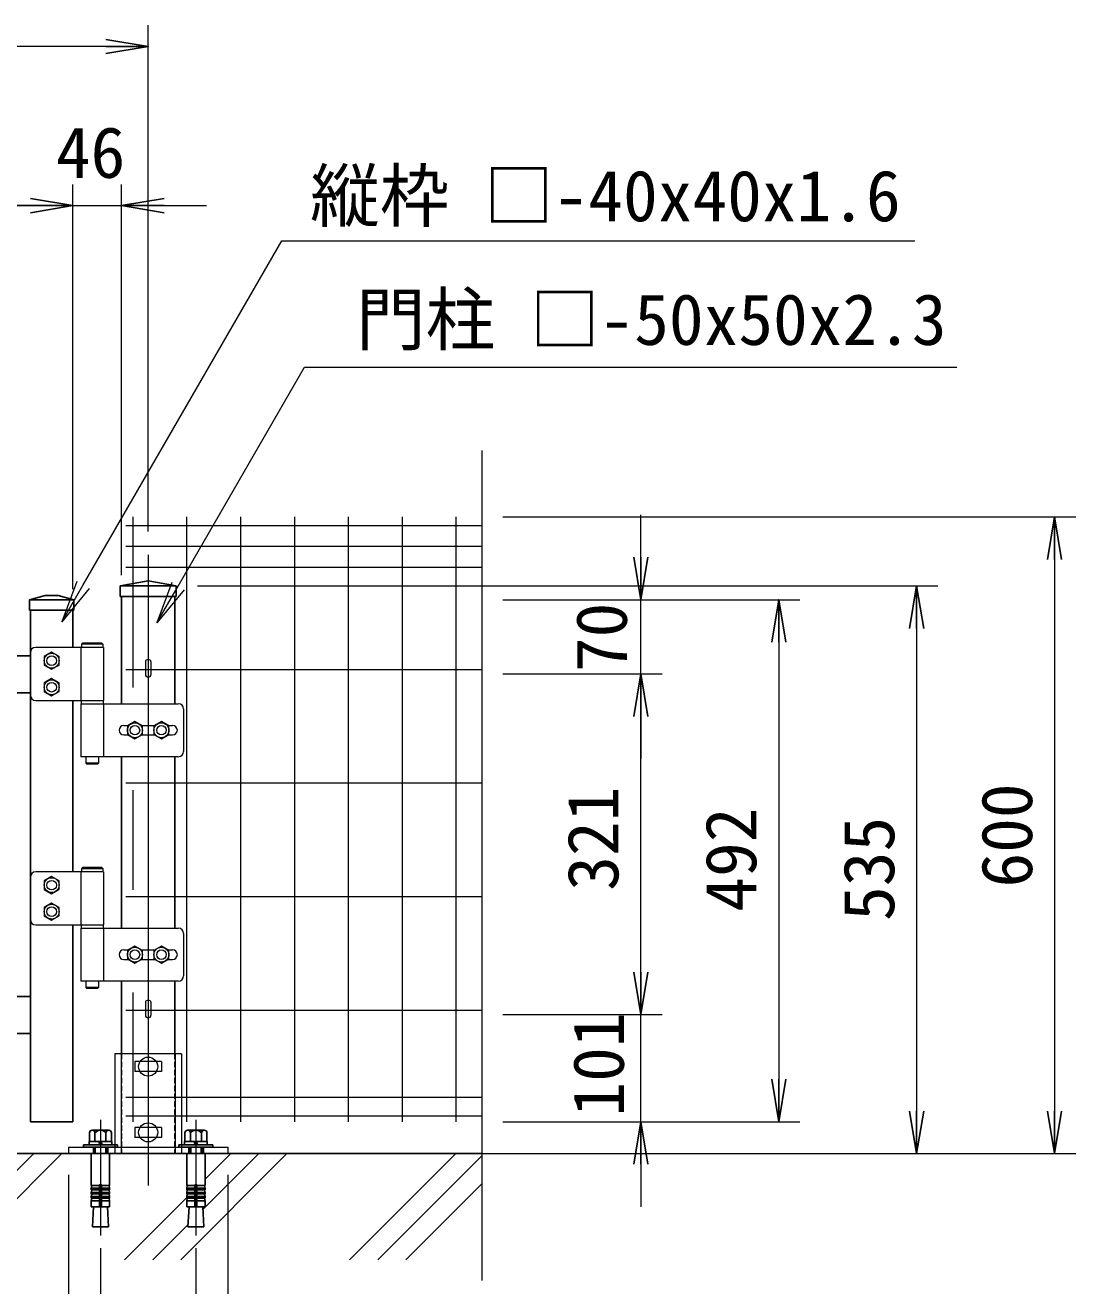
# Model space of a CAD drawing. Units: millimetres, scale not verified. Extents: x -1370 to 7030, y -2970 to 2970.
# Drawn here: x 3675 to 4665, y -132 to 1056 of the extents above; entities that cross this region are included whole.
import ezdxf
from ezdxf.enums import TextEntityAlignment as Align

# ---------------------------------------------------------------- set-up
doc = ezdxf.new("R2010")
doc.units = ezdxf.units.MM
doc.header["$LTSCALE"] = 20
for name, pattern in [('DASHED', [7.5, 6, -1.5]), ('USER1', [50.8, 31.75, -6.35, 6.35, -6.35]), ('USER3', [0.375, 0.25, -0.125])]:
    doc.linetypes.add(name, pattern=pattern)
for name, color, linetype, lineweight in [('0-1_D-BMK', 2, 'USER1', 13), ('0-2_D-STR1', 1, 'Continuous', 25), ('0-4_D-STR3', 3, 'Continuous', 13), ('0-5_D-STR-TXT', 7, 'Continuous', 13), ('0-7_D-STR2', 7, 'Continuous', 13), ('0-8_D-STR-DIM', 7, 'Continuous', 13), ('0-9_0', 7, 'Continuous', 25), ('0-C_D-DCR-HCH', 7, 'Continuous', 13), ('0-D_D-BGD', 7, 'Continuous', 25)]:
    doc.layers.add(name, color=color, linetype=linetype, lineweight=lineweight)
doc.styles.add('ＭＳ ゴシック', font='')
doc.styles.get('ＭＳ ゴシック').set_extended_font_data('MS Gothic')

# ---------------------------------------------------------------- blocks, each defined once
blk = doc.blocks.new('_Open')
at = {"layer": '0-9_0'}
blk.add_line((-20, 3.33), (0, 0), dxfattribs=at)
blk.add_lwpolyline([(-20, -3.33), (0, 0), (-20, 0)], dxfattribs=at)

msp = doc.modelspace()

# ---------------------------------------------------------------- linework, layer by layer
at = {"layer": '0-1_D-BMK'}
for p, q in [((3790.93, 557.26), (3790.93, -37.01)), ((3745.93, 24.9), (3745.93, -84.1)), ((3835.93, 24.9), (3835.93, -84.1))]:
    msp.add_line(p, q, dxfattribs=at)
at = {"layer": '0-2_D-STR1'}
for p, q in [((3790.93, 532.66), (3764.42, 527.99)), ((3817.43, 527.99), (3764.42, 527.99)), ((3764.43, 527.99), (3764.43, 517.99)), ((3790.93, 532.66), (3817.43, 527.99)), ((3817.43, 527.99), (3806.93, 527.99)), ((3817.43, 527.99), (3817.43, 517.99)), ((3693.93, 518.99), (3678.93, 514.99)), ((3720.93, 514.99), (3678.93, 514.99)), ((3678.93, 504.99), (3678.93, 514.99)), ((3705.93, 518.99), (3693.93, 518.99)), ((3705.93, 518.99), (3720.93, 514.99)), ((3720.93, 504.99), (3720.93, 514.99)), ((3764.42, 517.99), (3817.43, 517.99)), ((3765.93, 517.99), (3765.93, 416.99)), ((3806.93, 517.99), (3817.43, 517.99)), ((3815.93, 517.99), (3815.93, 416.99)), ((3678.93, 504.99), (3720.93, 504.99)), ((3679.93, 504.99), (3679.93, 22.99)), ((3719.93, 504.99), (3719.93, 469.99)), ((3679.93, 462.09), (3666.93, 462.09)), ((3679.93, 427.09), (3666.93, 427.09)), ((3719.93, 419.99), (3719.93, 258.49)), ((3765.93, 366.99), (3765.93, 205.49)), ((3815.93, 366.99), (3815.93, 205.49)), ((3719.93, 208.49), (3719.93, 22.99)), ((3765.93, 155.49), (3765.93, 86.99)), ((3815.93, 155.49), (3815.93, 86.99)), ((3679.93, 141.09), (3666.92, 141.09)), ((3679.93, 106.09), (3666.92, 106.09)), ((3719.93, 22.99), (3679.93, 22.99)), ((3815.93, -7.01), (3765.93, -7.01))]:
    msp.add_line(p, q, dxfattribs=at)
at = {"layer": '0-2_D-STR1', "linetype": 'USER3'}
for p, q in [((3765.93, 86.99), (3765.93, -7.01)), ((3815.93, 86.99), (3815.93, -7.01))]:
    msp.add_line(p, q, dxfattribs=at)
at = {"layer": '0-4_D-STR3'}
for p, q in [((3679.93, 464.99), (3679.93, 424.99)), ((3748.93, 469.99), (3684.93, 469.99)), ((3727.33, 469.99), (3727.33, 419.99)), ((3748.13, 472.99), (3728.13, 472.99)), ((3748.13, 469.99), (3728.13, 469.99)), ((3747.13, 473.99), (3729.13, 473.99)), ((3748.93, 469.99), (3748.93, 419.99)), ((3788.33, 456.71), (3788.33, 444.54)), ((3793.53, 456.71), (3793.53, 444.54)), ((3684.93, 419.99), (3748.93, 419.99)), ((3727.33, 416.99), (3819.33, 416.99)), ((3727.33, 416.99), (3727.33, 366.99)), ((3727.63, 419.99), (3748.63, 419.99)), ((3748.63, 419.99), (3748.63, 416.99)), ((3748.93, 416.99), (3748.93, 366.99)), ((3824.33, 411.99), (3824.33, 371.99)), ((3767.93, 396.49), (3772.19, 396.49)), ((3784.66, 396.49), (3797.19, 396.49)), ((3809.66, 396.49), (3813.93, 396.49)), ((3763.43, 391.99), (3763.63, 391.99)), ((3767.93, 387.49), (3772.19, 387.49)), ((3784.66, 387.49), (3797.19, 387.49)), ((3809.66, 387.49), (3813.93, 387.49)), ((3818.43, 391.99), (3818.63, 391.99)), ((3819.33, 366.99), (3727.33, 366.99)), ((3732.13, 366.99), (3732.13, 360.99)), ((3733.13, 359.99), (3732.13, 360.99)), ((3744.13, 360.99), (3732.13, 360.99)), ((3743.13, 359.99), (3733.13, 359.99)), ((3743.13, 359.99), (3744.13, 360.99)), ((3744.13, 366.99), (3744.13, 360.99)), ((3728.13, 261.49), (3728.13, 258.49)), ((3748.13, 261.49), (3728.13, 261.49)), ((3679.93, 253.49), (3679.93, 213.49)), ((3748.93, 258.49), (3684.93, 258.49)), ((3727.33, 258.49), (3727.33, 208.49)), ((3748.13, 258.49), (3728.13, 258.49)), ((3748.93, 258.49), (3748.93, 208.49)), ((3684.93, 208.49), (3748.93, 208.49)), ((3727.33, 205.49), (3727.33, 155.49)), ((3727.33, 205.49), (3819.33, 205.49)), ((3748.93, 205.49), (3748.93, 155.49)), ((3824.33, 200.49), (3824.33, 160.49)), ((3763.43, 180.49), (3763.63, 180.49)), ((3767.93, 184.99), (3772.19, 184.99)), ((3784.66, 184.99), (3797.19, 184.99)), ((3809.66, 184.99), (3813.93, 184.99)), ((3818.43, 180.49), (3818.63, 180.49)), ((3767.93, 175.99), (3772.19, 175.99)), ((3784.66, 175.99), (3797.19, 175.99)), ((3809.66, 175.99), (3813.93, 175.99)), ((3819.33, 155.49), (3727.33, 155.49)), ((3732.13, 155.49), (3732.13, 149.49)), ((3744.13, 155.49), (3744.13, 149.49)), ((3788.33, 135.71), (3788.33, 123.54)), ((3793.53, 135.71), (3793.53, 123.54)), ((3822.43, 86.99), (3822.43, -1.01)), ((3803.42, 79.74), (3778.41, 79.74)), ((3778.41, 79.74), (3778.41, 70.24)), ((3803.41, 79.74), (3803.41, 70.24)), ((3803.41, 70.24), (3778.42, 70.24)), ((3803.42, 17.74), (3778.41, 17.74)), ((3778.41, 17.74), (3778.41, 8.24)), ((3803.41, 17.74), (3803.41, 8.24)), ((3803.41, 8.24), (3778.42, 8.24)), ((3715.93, -1.01), (3865.93, -1.01)), ((3737.28, -7.01), (3754.58, -7.01)), ((3827.28, -7.01), (3844.58, -7.01)), ((3865.93, -1.01), (3865.93, -7.01))]:
    msp.add_line(p, q, dxfattribs=at)
at = {"layer": '0-4_D-STR3', "linetype": 'DASHED'}
for p, q in [((3765.43, 86.99), (3765.43, -7.01)), ((3816.43, 86.99), (3816.43, -7.01)), ((3738.93, -1.01), (3738.93, -7.01)), ((3752.93, -1.01), (3752.93, -7.01)), ((3759.43, -1.01), (3759.43, -7.01)), ((3822.43, -1.01), (3822.43, -7.01)), ((3828.93, -1.01), (3828.93, -7.01)), ((3842.93, -1.01), (3842.93, -7.01))]:
    msp.add_line(p, q, dxfattribs=at)
at = {"layer": '0-4_D-STR3', "lineweight": 25}
for p, q in [((3735.54, 12.59), (3735.54, 4.29)), ((3753.73, 15.09), (3738.14, 15.09)), ((3739.93, 15.09), (3751.93, 15.09)), ((3740.74, 4.29), (3740.74, 12.59)), ((3751.13, 4.29), (3751.13, 12.59)), ((3756.33, 4.29), (3756.33, 12.59)), ((3825.54, 12.59), (3825.54, 4.29)), ((3843.73, 15.09), (3828.14, 15.09)), ((3829.93, 15.09), (3841.93, 15.09)), ((3830.74, 4.29), (3830.74, 12.59)), ((3841.13, 4.29), (3841.13, 12.59)), ((3846.33, 4.29), (3846.33, 12.59)), ((3729.93, 1.29), (3729.93, -1.01)), ((3761.93, 1.29), (3729.93, 1.29)), ((3756.68, 4.29), (3735.18, 4.29)), ((3735.18, 4.29), (3735.18, 1.29)), ((3735.18, 1.29), (3756.68, 1.29)), ((3735.54, 4.29), (3756.33, 4.29)), ((3744.43, 4.29), (3745.24, 1.29)), ((3747.43, 1.29), (3746.63, 4.29)), ((3756.68, 1.29), (3756.68, 4.29)), ((3761.93, -1.01), (3761.93, 1.29)), ((3819.93, 1.29), (3819.93, -1.01)), ((3851.93, 1.29), (3819.93, 1.29)), ((3846.68, 4.29), (3825.18, 4.29)), ((3825.18, 4.29), (3825.18, 1.29)), ((3825.18, 1.29), (3846.68, 1.29)), ((3825.54, 4.29), (3846.33, 4.29)), ((3834.43, 4.29), (3835.24, 1.29)), ((3837.43, 1.29), (3836.63, 4.29)), ((3846.68, 1.29), (3846.68, 4.29)), ((3851.93, -1.01), (3851.93, 1.29)), ((3729.93, -1.01), (3761.93, -1.01)), ((3737.28, -7.01), (3737.28, -37.05)), ((3739.94, -1.01), (3739.94, -7.01)), ((3741.02, -7.01), (3741.02, -1.01)), ((3750.86, -7.01), (3750.86, -1.01)), ((3751.94, -7.01), (3751.94, -1.01)), ((3754.58, -7.01), (3754.58, -37.05)), ((3819.93, -1.01), (3851.93, -1.01)), ((3827.28, -7.01), (3827.28, -37.05)), ((3829.94, -1.01), (3829.94, -7.01)), ((3831.02, -7.01), (3831.02, -1.01)), ((3840.86, -7.01), (3840.86, -1.01)), ((3841.94, -7.01), (3841.94, -1.01)), ((3844.58, -7.01), (3844.58, -37.05)), ((3744.93, -37.05), (3737.28, -37.05)), ((3737.28, -39.55), (3737.72, -37.09)), ((3737.28, -39.55), (3744.93, -39.55)), ((3737.28, -39.55), (3737.28, -41.05)), ((3737.28, -41.05), (3744.93, -41.05)), ((3737.28, -43.55), (3737.72, -41.09)), ((3737.28, -43.55), (3744.93, -43.55)), ((3737.28, -43.55), (3737.28, -45.05)), ((3737.28, -45.05), (3744.93, -45.05)), ((3737.28, -47.55), (3737.72, -45.09)), ((3744.93, -37.05), (3744.93, -57.01)), ((3746.93, -37.05), (3754.58, -37.05)), ((3746.93, -37.05), (3746.93, -57.01)), ((3754.58, -39.55), (3746.93, -39.55)), ((3754.58, -41.05), (3746.93, -41.05)), ((3754.58, -43.55), (3746.93, -43.55)), ((3754.58, -45.05), (3746.93, -45.05)), ((3754.58, -39.55), (3754.15, -37.09)), ((3754.58, -43.55), (3754.15, -41.09)), ((3754.58, -47.55), (3754.15, -45.09)), ((3754.58, -39.55), (3754.58, -41.05)), ((3754.58, -43.55), (3754.58, -45.05)), ((3834.93, -37.05), (3827.28, -37.05)), ((3827.28, -39.55), (3827.72, -37.09)), ((3827.28, -39.55), (3834.93, -39.55)), ((3827.28, -39.55), (3827.28, -41.05)), ((3827.28, -41.05), (3834.93, -41.05)), ((3827.28, -43.55), (3827.72, -41.09)), ((3827.28, -43.55), (3834.93, -43.55)), ((3827.28, -43.55), (3827.28, -45.05)), ((3827.28, -45.05), (3834.93, -45.05)), ((3827.28, -47.55), (3827.72, -45.09)), ((3834.93, -37.05), (3834.93, -57.01)), ((3836.93, -37.05), (3844.58, -37.05)), ((3836.93, -37.05), (3836.93, -57.01)), ((3844.58, -39.55), (3836.93, -39.55)), ((3844.58, -41.05), (3836.93, -41.05)), ((3844.58, -43.55), (3836.93, -43.55)), ((3844.58, -45.05), (3836.93, -45.05)), ((3844.58, -39.55), (3844.15, -37.09)), ((3844.58, -43.55), (3844.15, -41.09)), ((3844.58, -47.55), (3844.15, -45.09)), ((3844.58, -39.55), (3844.58, -41.05)), ((3844.58, -43.55), (3844.58, -45.05)), ((3737.28, -47.55), (3744.93, -47.55)), ((3737.28, -47.55), (3737.28, -49.05)), ((3737.28, -51.51), (3737.72, -49.05)), ((3737.28, -49.05), (3744.93, -49.05)), ((3737.28, -51.51), (3744.93, -51.51)), ((3737.28, -51.51), (3737.28, -57.01)), ((3737.28, -57.01), (3754.58, -57.01)), ((3739.44, -57.01), (3738.35, -76.11)), ((3754.58, -47.55), (3746.93, -47.55)), ((3754.58, -49.05), (3746.93, -49.05)), ((3754.58, -51.51), (3746.93, -51.51)), ((3752.43, -57.01), (3753.51, -76.11)), ((3754.58, -51.51), (3754.15, -49.05)), ((3754.58, -47.55), (3754.58, -49.05)), ((3754.58, -51.51), (3754.58, -57.01)), ((3827.28, -47.55), (3834.93, -47.55)), ((3827.28, -47.55), (3827.28, -49.05)), ((3827.28, -51.51), (3827.72, -49.05)), ((3827.28, -49.05), (3834.93, -49.05)), ((3827.28, -51.51), (3834.93, -51.51)), ((3827.28, -51.51), (3827.28, -57.01)), ((3827.28, -57.01), (3844.58, -57.01)), ((3829.44, -57.01), (3828.35, -76.11)), ((3844.58, -47.55), (3836.93, -47.55)), ((3844.58, -49.05), (3836.93, -49.05)), ((3844.58, -51.51), (3836.93, -51.51)), ((3842.43, -57.01), (3843.51, -76.11)), ((3844.58, -51.51), (3844.15, -49.05)), ((3844.58, -47.55), (3844.58, -49.05)), ((3844.58, -51.51), (3844.58, -57.01)), ((3753.51, -76.11), (3738.35, -76.11)), ((3843.51, -76.11), (3828.35, -76.11))]:
    msp.add_line(p, q, dxfattribs=at)
at = {"layer": '0-4_D-STR3'}
for points in [[(3699.93, 465.59), (3692.91, 461.54), (3692.91, 453.44), (3699.93, 449.39), (3706.94, 453.44), (3706.94, 461.54)], [(3699.93, 440.59), (3692.91, 436.54), (3692.91, 428.44), (3699.93, 424.39), (3706.94, 428.44), (3706.94, 436.54)], [(3778.43, 400.09), (3771.41, 396.04), (3771.41, 387.94), (3778.43, 383.89), (3785.44, 387.94), (3785.44, 396.04)], [(3803.43, 400.09), (3796.41, 396.04), (3796.41, 387.94), (3803.43, 383.89), (3810.44, 387.94), (3810.44, 396.04)], [(3699.93, 254.09), (3692.91, 250.04), (3692.91, 241.94), (3699.93, 237.89), (3706.94, 241.94), (3706.94, 250.04)], [(3699.93, 229.09), (3692.91, 225.04), (3692.91, 216.94), (3699.93, 212.89), (3706.94, 216.94), (3706.94, 225.04)], [(3778.43, 188.59), (3771.41, 184.54), (3771.41, 176.44), (3778.43, 172.39), (3785.44, 176.44), (3785.44, 184.54)], [(3803.43, 188.59), (3796.41, 184.54), (3796.41, 176.44), (3803.43, 172.39), (3810.44, 176.44), (3810.44, 184.54)]]:
    msp.add_lwpolyline(points, close=True, dxfattribs=at)
for points in [[(3729.13, 473.99), (3728.13, 472.99), (3728.13, 469.99)], [(3747.13, 473.99), (3748.13, 472.99), (3748.13, 469.99)], [(3727.63, 419.99), (3727.63, 416.99), (3748.63, 416.99)], [(3747.13, 262.49), (3729.13, 262.49), (3728.13, 261.49)], [(3747.13, 262.49), (3748.13, 261.49), (3748.13, 258.49)], [(3727.63, 208.49), (3748.63, 208.49), (3748.63, 205.49)], [(3727.63, 208.49), (3727.63, 205.49), (3748.63, 205.49)], [(3743.13, 148.49), (3744.13, 149.49), (3732.13, 149.49)], [(3743.13, 148.49), (3733.13, 148.49), (3732.13, 149.49)], [(3822.43, 86.99), (3759.43, 86.99), (3759.43, -1.01)], [(3715.93, -1.01), (3715.93, -7.01), (3865.93, -7.01)]]:
    msp.add_lwpolyline(points, dxfattribs=at)
for centre, radius in [((3699.93, 457.49), 7.03), ((3699.93, 457.49), 4.5), ((3699.93, 432.49), 7.03), ((3699.93, 432.49), 4.5), ((3778.43, 391.99), 7.03), ((3778.43, 391.99), 4.5), ((3803.43, 391.99), 7.03), ((3803.43, 391.99), 4.5), ((3699.93, 245.99), 7.03), ((3699.93, 245.99), 4.5), ((3699.93, 220.99), 7.03), ((3699.93, 220.99), 4.5), ((3778.43, 180.49), 7.03), ((3778.43, 180.49), 4.5), ((3803.43, 180.49), 7.03), ((3803.43, 180.49), 4.5), ((3790.92, 74.99), 9), ((3790.93, 12.99), 9)]:
    msp.add_circle(centre, radius, dxfattribs=at)
for centre, radius, start, end in [((3684.93, 464.99), 5, 90, 180), ((3790.93, 444.54), 2.6, 180, 0), ((3684.93, 424.99), 5, 180, 270), ((3819.33, 411.99), 5, 0, 90), ((3767.93, 391.99), 4.5, 90, 180), ((3813.93, 391.99), 4.5, 0, 90), ((3767.93, 391.99), 4.5, 180, 270), ((3813.93, 391.99), 4.5, 270, 0), ((3819.33, 371.99), 5, 270, 0), ((3684.93, 253.49), 5, 90, 180), ((3684.93, 213.49), 5, 180, 270), ((3819.33, 200.49), 5, 0, 90), ((3767.93, 180.49), 4.5, 90, 180), ((3767.93, 180.49), 4.5, 180, 270), ((3813.93, 180.49), 4.5, 0, 90), ((3813.93, 180.49), 4.5, 270, 0), ((3819.33, 160.49), 5, 270, 0), ((3790.93, 123.54), 2.6, 180, 0)]:
    msp.add_arc(centre, radius, start, end, dxfattribs=at)
at = {"layer": '0-4_D-STR3', "lineweight": 25}
for centre, radius, start, end in [((3738.14, 12.49), 2.6, 2.20423, 177.79577), ((3745.93, 8.44), 6.65, 38.61324, 141.38676), ((3753.73, 12.49), 2.6, 2.20423, 177.79577), ((3828.14, 12.49), 2.6, 2.20423, 177.79577), ((3835.93, 8.44), 6.65, 38.61324, 141.38676), ((3843.73, 12.49), 2.6, 2.20423, 177.79577), ((3745.93, -37.05), 1, 0, 180), ((3835.93, -37.05), 1, 0, 180)]:
    msp.add_arc(centre, radius, start, end, dxfattribs=at)
at = {"layer": '0-4_D-STR3'}
for centre in [(3790.93, 456.69), (3790.93, 135.69)]:
    msp.add_ellipse(centre, major_axis=(-2.6, 0), ratio=0.649974, start_param=3.1415927, end_param=6.2831853, dxfattribs=at)
at = {"layer": '0-7_D-STR2'}
for p, q in [((4105.31, 584.56), (3769.72, 584.56)), ((3776.7, 432.19), (3776.7, 592.99)), ((3827.47, 22.99), (3827.47, 592.99)), ((3878.24, 22.99), (3878.24, 592.99)), ((3929.01, 22.99), (3929.01, 592.99)), ((3979.78, 22.99), (3979.78, 592.99)), ((4030.55, 22.99), (4030.55, 592.99)), ((4081.32, 22.99), (4081.32, 592.99)), ((4105.31, 564.99), (3769.72, 564.99)), ((4105.31, 545.42), (3769.72, 545.42)), ((4105.31, 448.99), (3769.72, 448.99)), ((4105.31, 341.99), (3769.72, 341.99)), ((3776.7, 241.44), (3776.7, 335.54)), ((4105.31, 234.99), (3769.72, 234.99)), ((3776.7, 22.99), (3776.7, 144.79)), ((4105.31, 127.99), (3769.72, 127.99)), ((4105.31, 45.99), (3769.72, 45.99)), ((4105.31, 28.39), (3769.72, 28.39))]:
    msp.add_line(p, q, dxfattribs=at)
at = {"layer": '0-8_D-STR-DIM'}
for p, q in [((3790.93, 579.16), (3790.93, 1056.36)), ((3750.93, 1036.36), (1830.93, 1036.36)), ((3719.93, 524.99), (3719.93, 906.36)), ((3719.93, 524.99), (3719.93, 906.36)), ((3765.93, 537.99), (3765.93, 906.36)), ((2835.93, 886.36), (3679.93, 886.36)), ((3679.93, 886.36), (3639.93, 886.36)), ((3719.93, 886.36), (3765.93, 886.36)), ((3805.93, 886.36), (3845.93, 886.36)), ((4105.31, 655.6), (4105.31, -126.64)), ((4255.31, 554.99), (4255.31, 594.99)), ((4125.31, 592.99), (4665.31, 592.99)), ((4645.31, 552.99), (4645.31, 32.99)), ((3735.26, 525.51), (3709.49, 494.2)), ((3824.82, 524.38), (3799.04, 493.07)), ((3837.43, 527.99), (4535.31, 527.99)), ((4125.31, 514.99), (4275.31, 514.99)), ((4125.31, 514.99), (4405.31, 514.99)), ((4255.31, 444.99), (4255.31, 514.99)), ((4515.31, 487.99), (4515.31, 32.99)), ((4385.31, 474.99), (4385.31, 62.99)), ((4125.31, 444.99), (4275.31, 444.99)), ((4145.31, 444.99), (4275.31, 444.99)), ((4255.31, 163.99), (4255.31, 404.99)), ((4255.31, 404.99), (4255.31, 364.99)), ((4255.31, 163.99), (4255.31, 203.99)), ((4125.31, 123.99), (4275.31, 123.99)), ((4125.31, 123.99), (4275.31, 123.99)), ((4255.31, 22.99), (4255.31, 123.99)), ((4125.31, 22.99), (4275.31, 22.99)), ((4125.31, 22.99), (4405.31, 22.99)), ((3835.93, -7.01), (4535.31, -7.01)), ((3935.92, -7.01), (4665.31, -7.01)), ((4255.31, -17.01), (4255.31, -57.01)), ((3715.93, -27.01), (3715.93, -408.02)), ((3865.93, -27.01), (3865.93, -408.02)), ((3745.92, -96.11), (3745.92, -270.84)), ((3835.92, -96.11), (3835.92, -270.84))]:
    msp.add_line(p, q, dxfattribs=at)
for points in [[(3723.71, 532.18), (3709.49, 494.2), (3729.49, 528.84), (3916.81, 853.29), (4506.44, 853.29), (4513.64, 853.29)], [(3813.27, 531.04), (3799.04, 493.07), (3819.04, 527.71), (3938.27, 734.23), (4546.11, 734.23), (4553.31, 734.23)]]:
    msp.add_lwpolyline(points, dxfattribs=at)
at = {"layer": '0-C_D-DCR-HCH'}
for p, q in [((3583.09, -107.01), (3683.09, -7.01)), ((3609.61, -107.01), (3709.61, -7.01)), ((3821.74, -107.01), (3921.74, -7.01)), ((3842.57, -59.67), (3895.22, -7.01)), ((3844.57, -31.14), (3868.71, -7.01)), ((3980.84, -107.01), (4080.84, -7.01)), ((4007.35, -107.01), (4105.31, -9.05)), ((4033.87, -107.01), (4105.31, -35.57)), ((3768.71, -107.01), (3827.08, -48.64)), ((3795.22, -107.01), (3828.48, -73.76))]:
    msp.add_line(p, q, dxfattribs=at)
at = {"layer": '0-D_D-BGD'}
msp.add_line((4105.31, -7.01), (2775.93, -7.01), dxfattribs=at)

# ---------------------------------------------------------------- block references
at = {"layer": '0-8_D-STR-DIM', "xscale": 2, "yscale": 2}
for p in [(3790.93, 1036.36), (3719.93, 886.36), (3719.93, 886.36)]:
    msp.add_blockref('_Open', p, dxfattribs=at)
for p, rotation in [((3765.93, 886.36), 180), ((4645.31, 592.99), 90), ((4255.31, 514.99), 270), ((4515.31, 527.99), 90), ((4385.31, 514.99), 90), ((4255.31, 444.99), 90), ((4255.31, 444.99), 90), ((4255.31, 123.99), 270), ((4255.31, 123.99), 270), ((4385.31, 22.99), 270), ((4515.31, -7.01), 270), ((4645.31, -7.01), 270), ((4255.31, 22.99), 90)]:
    msp.add_blockref('_Open', p, dxfattribs=dict(at, rotation=rotation))

# ---------------------------------------------------------------- texts
at = {"layer": '0-5_D-STR-TXT', "style": 'ＭＳ ゴシック'}
for s, p in [('縦枠 □-40x40x1.6', (3943.6, 857.17)), ('門柱 □-50x50x2.3', (3986.86, 740.67))]:
    msp.add_text(s, height=48.09, dxfattribs=at).set_placement(p, align=Align.BOTTOM_LEFT)
at = {"layer": '0-8_D-STR-DIM', "style": 'ＭＳ ゴシック'}
msp.add_text('46', height=48.09, dxfattribs=at).set_placement((3703.9, 898.04), align=Align.BOTTOM_LEFT)
for s, p in [('70', (4256.56, 446.74)), ('321', (4248.57, 240.69)), ('600', (4638.57, 243.74)), ('492', (4378.57, 221.01)), ('535', (4508.57, 212.26)), ('101', (4253.73, 27.91))]:
    msp.add_text(s, height=48.09, rotation=90, dxfattribs=at).set_placement(p, align=Align.BOTTOM_LEFT)

doc.saveas('drawing.dxf')
